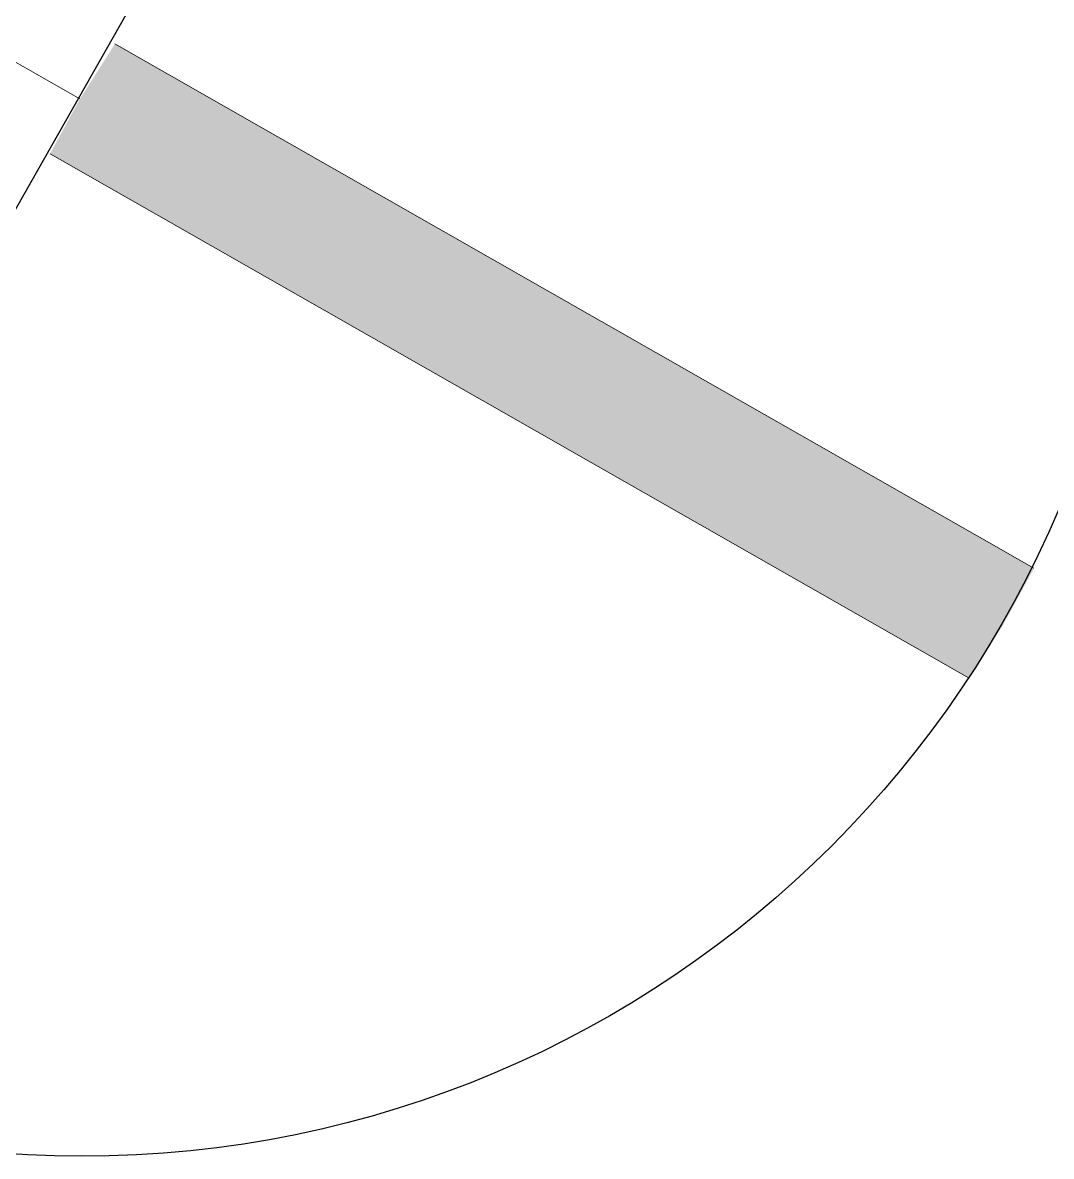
# Model space of a CAD drawing. Header units: millimetres. Extents: x -2246 to 101218, y 0 to 66109.
# Drawn here: x 66164 to 68345, y 0 to 2404 of the extents above; entities that cross this region are included whole.
import ezdxf

# ---------------------------------------------------------------- set-up
doc = ezdxf.new("R2010")
doc.units = ezdxf.units.MM
doc.layers.add('PDF_솔리드 채우기', color=7, linetype='Continuous')
doc.layers.add('PDF_형상', color=7, linetype='Continuous')

msp = doc.modelspace()

# ---------------------------------------------------------------- linework, layer by layer
at = {"layer": 'PDF_솔리드 채우기', "transparency": 33554559}
for points in [[(66359.7, 2359.2), (68245.1, 1130.5), (66285.5, 2242.7)], [(68308.6, 1247), (66359.7, 2359.2), (68245.1, 1130.5)], [(66222, 2126.2), (68245.1, 1130.5), (66285.5, 2242.7)], [(68170.9, 1014), (66222, 2126.2), (68245.1, 1130.5)]]:
    msp.add_solid(points, dxfattribs=at)
at = {"layer": 'PDF_형상', "lineweight": 25}
msp.add_lwpolyline([(67394.9, 4204.9), (65170.6, 286)], dxfattribs=at)
at = {"layer": 'PDF_형상', "lineweight": 5}
for points in [[(64336.6, 3354.9), (66285.5, 2242.7)], [(66359.7, 2359.2), (68308.6, 1247)], [(68170.9, 1014), (66222, 2126.2)]]:
    msp.add_lwpolyline(points, dxfattribs=at)
at = {"layer": 'PDF_형상', "lineweight": 25}
msp.add_circle((66289.6, 2249.1), 2249.1, dxfattribs=at)

doc.saveas('drawing.dxf')
